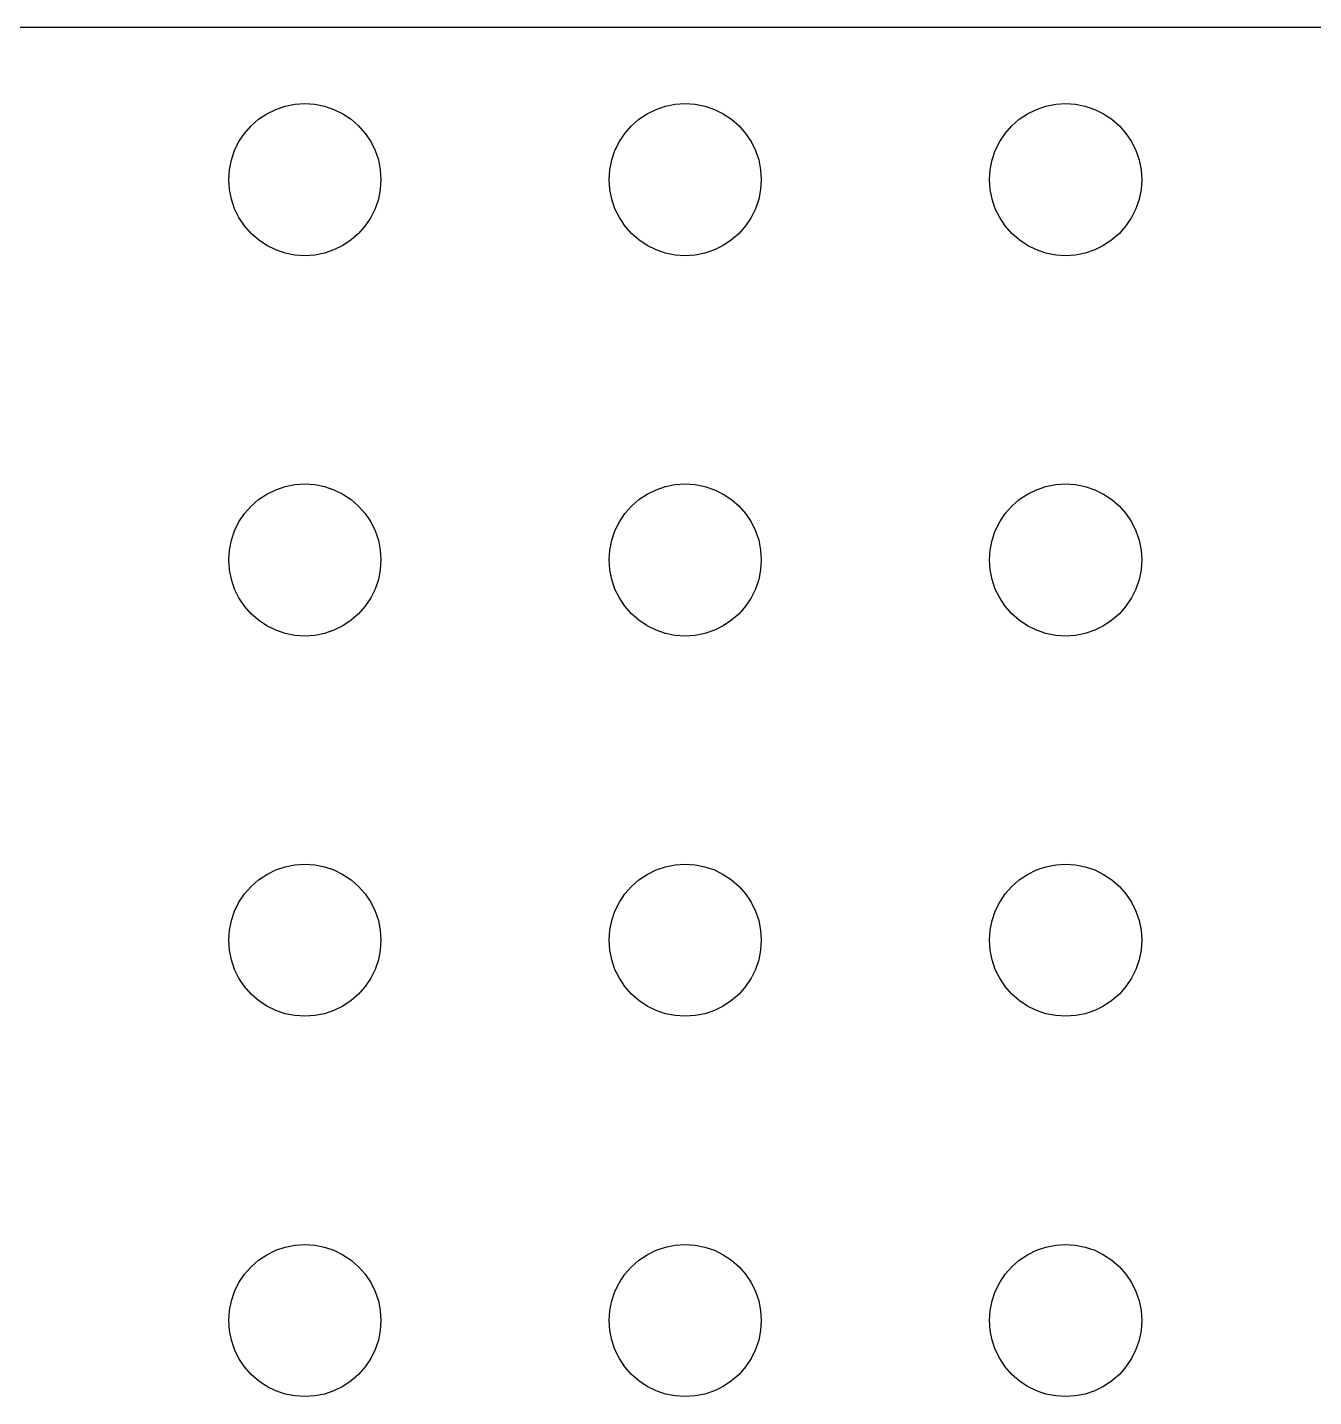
# Model space of a CAD drawing. Header units: metres. Extents: x -111 to 111, y -111 to 111.
# Drawn here: x -55.9 to -5.2, y 57 to 111 of the extents above; entities that cross this region are included whole.
import ezdxf

# ---------------------------------------------------------------- set-up
doc = ezdxf.new("R2010")
doc.units = ezdxf.units.M

msp = doc.modelspace()

# ---------------------------------------------------------------- linework, layer by layer
for p, q in [((106.005, 111.005), (-106.005, 111.005)), ((-46.8263, 107.38), (-46.5, 107.598)), ((-46.5, 107.598), (-46.148, 107.772)), ((-46.148, 107.772), (-45.7765, 107.898)), ((-45.7765, 107.898), (-45.3916, 107.974)), ((-45.3916, 107.974), (-45, 108)), ((-45, 108), (-44.6084, 107.974)), ((-44.6084, 107.974), (-44.2235, 107.898)), ((-44.2235, 107.898), (-43.8519, 107.772)), ((-43.8519, 107.772), (-43.5, 107.598)), ((-43.5, 107.598), (-43.1737, 107.38)), ((-31.8263, 107.38), (-31.5, 107.598)), ((-31.5, 107.598), (-31.148, 107.772)), ((-31.148, 107.772), (-30.7764, 107.898)), ((-30.7764, 107.898), (-30.3916, 107.974)), ((-30.3916, 107.974), (-30, 108)), ((-30, 108), (-29.6084, 107.974)), ((-29.6084, 107.974), (-29.2235, 107.898)), ((-29.2235, 107.898), (-28.8519, 107.772)), ((-28.8519, 107.772), (-28.5, 107.598)), ((-28.5, 107.598), (-28.1737, 107.38)), ((-16.8263, 107.38), (-16.5, 107.598)), ((-16.5, 107.598), (-16.148, 107.772)), ((-16.148, 107.772), (-15.7764, 107.898)), ((-15.7764, 107.898), (-15.3916, 107.974)), ((-15.3916, 107.974), (-15, 108)), ((-15, 108), (-14.6084, 107.974)), ((-14.6084, 107.974), (-14.2235, 107.898)), ((-14.2235, 107.898), (-13.8519, 107.772)), ((-13.8519, 107.772), (-13.5, 107.598)), ((-13.5, 107.598), (-13.1737, 107.38)), ((-47.3801, 106.826), (-47.1213, 107.121)), ((-47.1213, 107.121), (-46.8263, 107.38)), ((-43.1737, 107.38), (-42.8787, 107.121)), ((-42.8787, 107.121), (-42.6199, 106.826)), ((-32.3801, 106.826), (-32.1213, 107.121)), ((-32.1213, 107.121), (-31.8263, 107.38)), ((-28.1737, 107.38), (-27.8787, 107.121)), ((-27.8787, 107.121), (-27.6199, 106.826)), ((-17.3801, 106.826), (-17.1213, 107.121)), ((-17.1213, 107.121), (-16.8263, 107.38)), ((-13.1737, 107.38), (-12.8787, 107.121)), ((-12.8787, 107.121), (-12.6199, 106.826)), ((-47.7716, 106.148), (-47.5981, 106.5)), ((-47.5981, 106.5), (-47.3801, 106.826)), ((-42.6199, 106.826), (-42.4019, 106.5)), ((-42.4019, 106.5), (-42.2284, 106.148)), ((-32.7716, 106.148), (-32.5981, 106.5)), ((-32.5981, 106.5), (-32.3801, 106.826)), ((-27.6199, 106.826), (-27.4019, 106.5)), ((-27.4019, 106.5), (-27.2283, 106.148)), ((-17.7716, 106.148), (-17.5981, 106.5)), ((-17.5981, 106.5), (-17.3801, 106.826)), ((-12.6199, 106.826), (-12.4019, 106.5)), ((-12.4019, 106.5), (-12.2283, 106.148)), ((-47.8978, 105.776), (-47.7716, 106.148)), ((-42.2284, 106.148), (-42.1022, 105.776)), ((-32.8978, 105.776), (-32.7716, 106.148)), ((-27.2283, 106.148), (-27.1022, 105.776)), ((-17.8978, 105.776), (-17.7716, 106.148)), ((-12.2283, 106.148), (-12.1022, 105.776)), ((-48, 105), (-47.9743, 105.392)), ((-47.9743, 105.392), (-47.8978, 105.776)), ((-42.1022, 105.776), (-42.0257, 105.392)), ((-42.0257, 105.392), (-42, 105)), ((-33, 105), (-32.9743, 105.392)), ((-32.9743, 105.392), (-32.8978, 105.776)), ((-27.1022, 105.776), (-27.0257, 105.392)), ((-27.0257, 105.392), (-27, 105)), ((-18, 105), (-17.9743, 105.392)), ((-17.9743, 105.392), (-17.8978, 105.776)), ((-12.1022, 105.776), (-12.0257, 105.392)), ((-12.0257, 105.392), (-12, 105)), ((-47.9743, 104.608), (-48, 105)), ((-42, 105), (-42.0257, 104.608)), ((-32.9743, 104.608), (-33, 105)), ((-27, 105), (-27.0257, 104.608)), ((-17.9743, 104.608), (-18, 105)), ((-12, 105), (-12.0257, 104.608)), ((-47.8978, 104.224), (-47.9743, 104.608)), ((-42.0257, 104.608), (-42.1022, 104.224)), ((-32.8978, 104.224), (-32.9743, 104.608)), ((-27.0257, 104.608), (-27.1022, 104.224)), ((-17.8978, 104.224), (-17.9743, 104.608)), ((-12.0257, 104.608), (-12.1022, 104.224)), ((-47.7716, 103.852), (-47.8978, 104.224)), ((-47.5981, 103.5), (-47.7716, 103.852)), ((-42.2284, 103.852), (-42.4019, 103.5)), ((-42.1022, 104.224), (-42.2284, 103.852)), ((-32.7716, 103.852), (-32.8978, 104.224)), ((-32.5981, 103.5), (-32.7716, 103.852)), ((-27.2283, 103.852), (-27.4019, 103.5)), ((-27.1022, 104.224), (-27.2283, 103.852)), ((-17.7716, 103.852), (-17.8978, 104.224)), ((-17.5981, 103.5), (-17.7716, 103.852)), ((-12.2283, 103.852), (-12.4019, 103.5)), ((-12.1022, 104.224), (-12.2283, 103.852)), ((-47.3801, 103.174), (-47.5981, 103.5)), ((-47.1213, 102.879), (-47.3801, 103.174)), ((-42.6199, 103.174), (-42.8787, 102.879)), ((-42.4019, 103.5), (-42.6199, 103.174)), ((-32.3801, 103.174), (-32.5981, 103.5)), ((-32.1213, 102.879), (-32.3801, 103.174)), ((-27.6199, 103.174), (-27.8787, 102.879)), ((-27.4019, 103.5), (-27.6199, 103.174)), ((-17.3801, 103.174), (-17.5981, 103.5)), ((-17.1213, 102.879), (-17.3801, 103.174)), ((-12.6199, 103.174), (-12.8787, 102.879)), ((-12.4019, 103.5), (-12.6199, 103.174)), ((-46.8263, 102.62), (-47.1213, 102.879)), ((-46.5, 102.402), (-46.8263, 102.62)), ((-43.1737, 102.62), (-43.5, 102.402)), ((-42.8787, 102.879), (-43.1737, 102.62)), ((-31.8263, 102.62), (-32.1213, 102.879)), ((-31.5, 102.402), (-31.8263, 102.62)), ((-28.1737, 102.62), (-28.5, 102.402)), ((-27.8787, 102.879), (-28.1737, 102.62)), ((-16.8263, 102.62), (-17.1213, 102.879)), ((-16.5, 102.402), (-16.8263, 102.62)), ((-13.1737, 102.62), (-13.5, 102.402)), ((-12.8787, 102.879), (-13.1737, 102.62)), ((-46.148, 102.228), (-46.5, 102.402)), ((-45.7765, 102.102), (-46.148, 102.228)), ((-45.3916, 102.026), (-45.7765, 102.102)), ((-44.2235, 102.102), (-44.6084, 102.026)), ((-43.8519, 102.228), (-44.2235, 102.102)), ((-43.5, 102.402), (-43.8519, 102.228)), ((-31.148, 102.228), (-31.5, 102.402)), ((-30.7764, 102.102), (-31.148, 102.228)), ((-30.3916, 102.026), (-30.7764, 102.102)), ((-29.2235, 102.102), (-29.6084, 102.026)), ((-28.8519, 102.228), (-29.2235, 102.102)), ((-28.5, 102.402), (-28.8519, 102.228)), ((-16.148, 102.228), (-16.5, 102.402)), ((-15.7764, 102.102), (-16.148, 102.228)), ((-15.3916, 102.026), (-15.7764, 102.102)), ((-14.2235, 102.102), (-14.6084, 102.026)), ((-13.8519, 102.228), (-14.2235, 102.102)), ((-13.5, 102.402), (-13.8519, 102.228)), ((-45, 102), (-45.3916, 102.026)), ((-44.6084, 102.026), (-45, 102)), ((-30, 102), (-30.3916, 102.026)), ((-29.6084, 102.026), (-30, 102)), ((-15, 102), (-15.3916, 102.026)), ((-14.6084, 102.026), (-15, 102)), ((-46.148, 92.7716), (-45.7765, 92.8978)), ((-45.7765, 92.8978), (-45.3916, 92.9743)), ((-45.3916, 92.9743), (-45, 93)), ((-45, 93), (-44.6084, 92.9743)), ((-44.6084, 92.9743), (-44.2235, 92.8978)), ((-44.2235, 92.8978), (-43.8519, 92.7716)), ((-31.148, 92.7716), (-30.7764, 92.8978)), ((-30.7764, 92.8978), (-30.3916, 92.9743)), ((-30.3916, 92.9743), (-30, 93)), ((-30, 93), (-29.6084, 92.9743)), ((-29.6084, 92.9743), (-29.2235, 92.8978)), ((-29.2235, 92.8978), (-28.8519, 92.7716)), ((-16.148, 92.7716), (-15.7764, 92.8978)), ((-15.7764, 92.8978), (-15.3916, 92.9743)), ((-15.3916, 92.9743), (-15, 93)), ((-15, 93), (-14.6084, 92.9743)), ((-14.6084, 92.9743), (-14.2235, 92.8978)), ((-14.2235, 92.8978), (-13.8519, 92.7716)), ((-47.1213, 92.1213), (-46.8263, 92.3801)), ((-46.8263, 92.3801), (-46.5, 92.5981)), ((-46.5, 92.5981), (-46.148, 92.7716)), ((-43.8519, 92.7716), (-43.5, 92.5981)), ((-43.5, 92.5981), (-43.1737, 92.3801)), ((-43.1737, 92.3801), (-42.8787, 92.1213)), ((-32.1213, 92.1213), (-31.8263, 92.3801)), ((-31.8263, 92.3801), (-31.5, 92.5981)), ((-31.5, 92.5981), (-31.148, 92.7716)), ((-28.8519, 92.7716), (-28.5, 92.5981)), ((-28.5, 92.5981), (-28.1737, 92.3801)), ((-28.1737, 92.3801), (-27.8787, 92.1213)), ((-17.1213, 92.1213), (-16.8263, 92.3801)), ((-16.8263, 92.3801), (-16.5, 92.5981)), ((-16.5, 92.5981), (-16.148, 92.7716)), ((-13.8519, 92.7716), (-13.5, 92.5981)), ((-13.5, 92.5981), (-13.1737, 92.3801)), ((-13.1737, 92.3801), (-12.8787, 92.1213)), ((-47.5981, 91.5), (-47.3801, 91.8263)), ((-47.3801, 91.8263), (-47.1213, 92.1213)), ((-42.8787, 92.1213), (-42.6199, 91.8263)), ((-42.6199, 91.8263), (-42.4019, 91.5)), ((-32.5981, 91.5), (-32.3801, 91.8263)), ((-32.3801, 91.8263), (-32.1213, 92.1213)), ((-27.8787, 92.1213), (-27.6199, 91.8263)), ((-27.6199, 91.8263), (-27.4019, 91.5)), ((-17.5981, 91.5), (-17.3801, 91.8263)), ((-17.3801, 91.8263), (-17.1213, 92.1213)), ((-12.8787, 92.1213), (-12.6199, 91.8263)), ((-12.6199, 91.8263), (-12.4019, 91.5)), ((-47.7716, 91.148), (-47.5981, 91.5)), ((-42.4019, 91.5), (-42.2284, 91.148)), ((-32.7716, 91.148), (-32.5981, 91.5)), ((-27.4019, 91.5), (-27.2283, 91.148)), ((-17.7716, 91.148), (-17.5981, 91.5)), ((-12.4019, 91.5), (-12.2283, 91.148)), ((-47.9743, 90.3916), (-47.8978, 90.7765)), ((-47.8978, 90.7765), (-47.7716, 91.148)), ((-42.2284, 91.148), (-42.1022, 90.7765)), ((-42.1022, 90.7765), (-42.0257, 90.3916)), ((-32.9743, 90.3916), (-32.8978, 90.7765)), ((-32.8978, 90.7765), (-32.7716, 91.148)), ((-27.2283, 91.148), (-27.1022, 90.7765)), ((-27.1022, 90.7765), (-27.0257, 90.3916)), ((-17.9743, 90.3916), (-17.8978, 90.7765)), ((-17.8978, 90.7765), (-17.7716, 91.148)), ((-12.2283, 91.148), (-12.1022, 90.7765)), ((-12.1022, 90.7765), (-12.0257, 90.3916)), ((-48, 90), (-47.9743, 90.3916)), ((-42.0257, 90.3916), (-42, 90)), ((-33, 90), (-32.9743, 90.3916)), ((-27.0257, 90.3916), (-27, 90)), ((-18, 90), (-17.9743, 90.3916)), ((-12.0257, 90.3916), (-12, 90)), ((-47.9743, 89.6084), (-48, 90)), ((-42, 90), (-42.0257, 89.6084)), ((-32.9743, 89.6084), (-33, 90)), ((-27, 90), (-27.0257, 89.6084)), ((-17.9743, 89.6084), (-18, 90)), ((-12, 90), (-12.0257, 89.6084)), ((-47.8978, 89.2235), (-47.9743, 89.6084)), ((-47.7716, 88.8519), (-47.8978, 89.2235)), ((-42.1022, 89.2235), (-42.2284, 88.8519)), ((-42.0257, 89.6084), (-42.1022, 89.2235)), ((-32.8978, 89.2235), (-32.9743, 89.6084)), ((-32.7716, 88.8519), (-32.8978, 89.2235)), ((-27.1022, 89.2235), (-27.2283, 88.8519)), ((-27.0257, 89.6084), (-27.1022, 89.2235)), ((-17.8978, 89.2235), (-17.9743, 89.6084)), ((-17.7716, 88.8519), (-17.8978, 89.2235)), ((-12.1022, 89.2235), (-12.2283, 88.8519)), ((-12.0257, 89.6084), (-12.1022, 89.2235)), ((-47.5981, 88.5), (-47.7716, 88.8519)), ((-42.2284, 88.8519), (-42.4019, 88.5)), ((-32.5981, 88.5), (-32.7716, 88.8519)), ((-27.2283, 88.8519), (-27.4019, 88.5)), ((-17.5981, 88.5), (-17.7716, 88.8519)), ((-12.2283, 88.8519), (-12.4019, 88.5)), ((-47.3801, 88.1737), (-47.5981, 88.5)), ((-47.1213, 87.8787), (-47.3801, 88.1737)), ((-42.6199, 88.1737), (-42.8787, 87.8787)), ((-42.4019, 88.5), (-42.6199, 88.1737)), ((-32.3801, 88.1737), (-32.5981, 88.5)), ((-32.1213, 87.8787), (-32.3801, 88.1737)), ((-27.6199, 88.1737), (-27.8787, 87.8787)), ((-27.4019, 88.5), (-27.6199, 88.1737)), ((-17.3801, 88.1737), (-17.5981, 88.5)), ((-17.1213, 87.8787), (-17.3801, 88.1737)), ((-12.6199, 88.1737), (-12.8787, 87.8787)), ((-12.4019, 88.5), (-12.6199, 88.1737)), ((-46.8263, 87.6199), (-47.1213, 87.8787)), ((-46.5, 87.4019), (-46.8263, 87.6199)), ((-43.1737, 87.6199), (-43.5, 87.4019)), ((-42.8787, 87.8787), (-43.1737, 87.6199)), ((-31.8263, 87.6199), (-32.1213, 87.8787)), ((-31.5, 87.4019), (-31.8263, 87.6199)), ((-28.1737, 87.6199), (-28.5, 87.4019)), ((-27.8787, 87.8787), (-28.1737, 87.6199)), ((-16.8263, 87.6199), (-17.1213, 87.8787)), ((-16.5, 87.4019), (-16.8263, 87.6199)), ((-13.1737, 87.6199), (-13.5, 87.4019)), ((-12.8787, 87.8787), (-13.1737, 87.6199)), ((-46.148, 87.2284), (-46.5, 87.4019)), ((-45.7765, 87.1022), (-46.148, 87.2284)), ((-45.3916, 87.0257), (-45.7765, 87.1022)), ((-45, 87), (-45.3916, 87.0257)), ((-44.6084, 87.0257), (-45, 87)), ((-44.2235, 87.1022), (-44.6084, 87.0257)), ((-43.8519, 87.2284), (-44.2235, 87.1022)), ((-43.5, 87.4019), (-43.8519, 87.2284)), ((-31.148, 87.2284), (-31.5, 87.4019)), ((-30.7764, 87.1022), (-31.148, 87.2284)), ((-30.3916, 87.0257), (-30.7764, 87.1022)), ((-30, 87), (-30.3916, 87.0257)), ((-29.6084, 87.0257), (-30, 87)), ((-29.2235, 87.1022), (-29.6084, 87.0257)), ((-28.8519, 87.2284), (-29.2235, 87.1022)), ((-28.5, 87.4019), (-28.8519, 87.2284)), ((-16.148, 87.2284), (-16.5, 87.4019)), ((-15.7764, 87.1022), (-16.148, 87.2284)), ((-15.3916, 87.0257), (-15.7764, 87.1022)), ((-15, 87), (-15.3916, 87.0257)), ((-14.6084, 87.0257), (-15, 87)), ((-14.2235, 87.1022), (-14.6084, 87.0257)), ((-13.8519, 87.2284), (-14.2235, 87.1022)), ((-13.5, 87.4019), (-13.8519, 87.2284)), ((-46.5, 77.5981), (-46.148, 77.7716)), ((-46.148, 77.7716), (-45.7765, 77.8978)), ((-45.7765, 77.8978), (-45.3916, 77.9743)), ((-45.3916, 77.9743), (-45, 78)), ((-45, 78), (-44.6084, 77.9743)), ((-44.6084, 77.9743), (-44.2235, 77.8978)), ((-44.2235, 77.8978), (-43.8519, 77.7716)), ((-43.8519, 77.7716), (-43.5, 77.5981)), ((-31.5, 77.5981), (-31.148, 77.7716)), ((-31.148, 77.7716), (-30.7764, 77.8978)), ((-30.7764, 77.8978), (-30.3916, 77.9743)), ((-30.3916, 77.9743), (-30, 78)), ((-30, 78), (-29.6084, 77.9743)), ((-29.6084, 77.9743), (-29.2235, 77.8978)), ((-29.2235, 77.8978), (-28.8519, 77.7716)), ((-28.8519, 77.7716), (-28.5, 77.5981)), ((-16.5, 77.5981), (-16.148, 77.7716)), ((-16.148, 77.7716), (-15.7764, 77.8978)), ((-15.7764, 77.8978), (-15.3916, 77.9743)), ((-15.3916, 77.9743), (-15, 78)), ((-15, 78), (-14.6084, 77.9743)), ((-14.6084, 77.9743), (-14.2235, 77.8978)), ((-14.2235, 77.8978), (-13.8519, 77.7716)), ((-13.8519, 77.7716), (-13.5, 77.5981)), ((-47.1213, 77.1213), (-46.8263, 77.3801)), ((-46.8263, 77.3801), (-46.5, 77.5981)), ((-43.5, 77.5981), (-43.1737, 77.3801)), ((-43.1737, 77.3801), (-42.8787, 77.1213)), ((-32.1213, 77.1213), (-31.8263, 77.3801)), ((-31.8263, 77.3801), (-31.5, 77.5981)), ((-28.5, 77.5981), (-28.1737, 77.3801)), ((-28.1737, 77.3801), (-27.8787, 77.1213)), ((-17.1213, 77.1213), (-16.8263, 77.3801)), ((-16.8263, 77.3801), (-16.5, 77.5981)), ((-13.5, 77.5981), (-13.1737, 77.3801)), ((-13.1737, 77.3801), (-12.8787, 77.1213)), ((-47.5981, 76.5), (-47.3801, 76.8263)), ((-47.3801, 76.8263), (-47.1213, 77.1213)), ((-42.8787, 77.1213), (-42.6199, 76.8263)), ((-42.6199, 76.8263), (-42.4019, 76.5)), ((-32.5981, 76.5), (-32.3801, 76.8263)), ((-32.3801, 76.8263), (-32.1213, 77.1213)), ((-27.8787, 77.1213), (-27.6199, 76.8263)), ((-27.6199, 76.8263), (-27.4019, 76.5)), ((-17.5981, 76.5), (-17.3801, 76.8263)), ((-17.3801, 76.8263), (-17.1213, 77.1213)), ((-12.8787, 77.1213), (-12.6199, 76.8263)), ((-12.6199, 76.8263), (-12.4019, 76.5)), ((-47.8978, 75.7765), (-47.7716, 76.148)), ((-47.7716, 76.148), (-47.5981, 76.5)), ((-42.4019, 76.5), (-42.2284, 76.148)), ((-42.2284, 76.148), (-42.1022, 75.7765)), ((-32.8978, 75.7765), (-32.7716, 76.148)), ((-32.7716, 76.148), (-32.5981, 76.5)), ((-27.4019, 76.5), (-27.2283, 76.148)), ((-27.2283, 76.148), (-27.1022, 75.7765)), ((-17.8978, 75.7765), (-17.7716, 76.148)), ((-17.7716, 76.148), (-17.5981, 76.5)), ((-12.4019, 76.5), (-12.2283, 76.148)), ((-12.2283, 76.148), (-12.1022, 75.7765)), ((-47.9743, 75.3916), (-47.8978, 75.7765)), ((-42.1022, 75.7765), (-42.0257, 75.3916)), ((-32.9743, 75.3916), (-32.8978, 75.7765)), ((-27.1022, 75.7765), (-27.0257, 75.3916)), ((-17.9743, 75.3916), (-17.8978, 75.7765)), ((-12.1022, 75.7765), (-12.0257, 75.3916)), ((-48, 75), (-47.9743, 75.3916)), ((-42.0257, 75.3916), (-42, 75)), ((-33, 75), (-32.9743, 75.3916)), ((-27.0257, 75.3916), (-27, 75)), ((-18, 75), (-17.9743, 75.3916)), ((-12.0257, 75.3916), (-12, 75)), ((-47.9743, 74.6084), (-48, 75)), ((-47.8978, 74.2235), (-47.9743, 74.6084)), ((-42.0257, 74.6084), (-42.1022, 74.2235)), ((-42, 75), (-42.0257, 74.6084)), ((-32.9743, 74.6084), (-33, 75)), ((-32.8978, 74.2235), (-32.9743, 74.6084)), ((-27.0257, 74.6084), (-27.1022, 74.2235)), ((-27, 75), (-27.0257, 74.6084)), ((-17.9743, 74.6084), (-18, 75)), ((-17.8978, 74.2235), (-17.9743, 74.6084)), ((-12.0257, 74.6084), (-12.1022, 74.2235)), ((-12, 75), (-12.0257, 74.6084)), ((-47.7716, 73.8519), (-47.8978, 74.2235)), ((-42.1022, 74.2235), (-42.2284, 73.8519)), ((-32.7716, 73.8519), (-32.8978, 74.2235)), ((-27.1022, 74.2235), (-27.2283, 73.8519)), ((-17.7716, 73.8519), (-17.8978, 74.2235)), ((-12.1022, 74.2235), (-12.2283, 73.8519)), ((-47.5981, 73.5), (-47.7716, 73.8519)), ((-47.3801, 73.1737), (-47.5981, 73.5)), ((-42.4019, 73.5), (-42.6199, 73.1737)), ((-42.2284, 73.8519), (-42.4019, 73.5)), ((-32.5981, 73.5), (-32.7716, 73.8519)), ((-32.3801, 73.1737), (-32.5981, 73.5)), ((-27.4019, 73.5), (-27.6199, 73.1737)), ((-27.2283, 73.8519), (-27.4019, 73.5)), ((-17.5981, 73.5), (-17.7716, 73.8519)), ((-17.3801, 73.1737), (-17.5981, 73.5)), ((-12.4019, 73.5), (-12.6199, 73.1737)), ((-12.2283, 73.8519), (-12.4019, 73.5)), ((-47.1213, 72.8787), (-47.3801, 73.1737)), ((-42.6199, 73.1737), (-42.8787, 72.8787)), ((-32.1213, 72.8787), (-32.3801, 73.1737)), ((-27.6199, 73.1737), (-27.8787, 72.8787)), ((-17.1213, 72.8787), (-17.3801, 73.1737)), ((-12.6199, 73.1737), (-12.8787, 72.8787)), ((-46.8263, 72.6199), (-47.1213, 72.8787)), ((-46.5, 72.4019), (-46.8263, 72.6199)), ((-46.148, 72.2284), (-46.5, 72.4019)), ((-43.5, 72.4019), (-43.8519, 72.2284)), ((-43.1737, 72.6199), (-43.5, 72.4019)), ((-42.8787, 72.8787), (-43.1737, 72.6199)), ((-31.8263, 72.6199), (-32.1213, 72.8787)), ((-31.5, 72.4019), (-31.8263, 72.6199)), ((-31.148, 72.2284), (-31.5, 72.4019)), ((-28.5, 72.4019), (-28.8519, 72.2284)), ((-28.1737, 72.6199), (-28.5, 72.4019)), ((-27.8787, 72.8787), (-28.1737, 72.6199)), ((-16.8263, 72.6199), (-17.1213, 72.8787)), ((-16.5, 72.4019), (-16.8263, 72.6199)), ((-16.148, 72.2284), (-16.5, 72.4019)), ((-13.5, 72.4019), (-13.8519, 72.2284)), ((-13.1737, 72.6199), (-13.5, 72.4019)), ((-12.8787, 72.8787), (-13.1737, 72.6199)), ((-45.7765, 72.1022), (-46.148, 72.2284)), ((-45.3916, 72.0257), (-45.7765, 72.1022)), ((-45, 72), (-45.3916, 72.0257)), ((-44.6084, 72.0257), (-45, 72)), ((-44.2235, 72.1022), (-44.6084, 72.0257)), ((-43.8519, 72.2284), (-44.2235, 72.1022)), ((-30.7764, 72.1022), (-31.148, 72.2284)), ((-30.3916, 72.0257), (-30.7764, 72.1022)), ((-30, 72), (-30.3916, 72.0257)), ((-29.6084, 72.0257), (-30, 72)), ((-29.2235, 72.1022), (-29.6084, 72.0257)), ((-28.8519, 72.2284), (-29.2235, 72.1022)), ((-15.7764, 72.1022), (-16.148, 72.2284)), ((-15.3916, 72.0257), (-15.7764, 72.1022)), ((-15, 72), (-15.3916, 72.0257)), ((-14.6084, 72.0257), (-15, 72)), ((-14.2235, 72.1022), (-14.6084, 72.0257)), ((-13.8519, 72.2284), (-14.2235, 72.1022)), ((-46.5, 62.5981), (-46.148, 62.7716)), ((-46.148, 62.7716), (-45.7765, 62.8978)), ((-45.7765, 62.8978), (-45.3916, 62.9743)), ((-45.3916, 62.9743), (-45, 63)), ((-45, 63), (-44.6084, 62.9743)), ((-44.6084, 62.9743), (-44.2235, 62.8978)), ((-44.2235, 62.8978), (-43.8519, 62.7716)), ((-43.8519, 62.7716), (-43.5, 62.5981)), ((-31.5, 62.5981), (-31.148, 62.7716)), ((-31.148, 62.7716), (-30.7764, 62.8978)), ((-30.7764, 62.8978), (-30.3916, 62.9743)), ((-30.3916, 62.9743), (-30, 63)), ((-30, 63), (-29.6084, 62.9743)), ((-29.6084, 62.9743), (-29.2235, 62.8978)), ((-29.2235, 62.8978), (-28.8519, 62.7716)), ((-28.8519, 62.7716), (-28.5, 62.5981)), ((-16.5, 62.5981), (-16.148, 62.7716)), ((-16.148, 62.7716), (-15.7764, 62.8978)), ((-15.7764, 62.8978), (-15.3916, 62.9743)), ((-15.3916, 62.9743), (-15, 63)), ((-15, 63), (-14.6084, 62.9743)), ((-14.6084, 62.9743), (-14.2235, 62.8978)), ((-14.2235, 62.8978), (-13.8519, 62.7716)), ((-13.8519, 62.7716), (-13.5, 62.5981)), ((-47.3801, 61.8263), (-47.1213, 62.1213)), ((-47.1213, 62.1213), (-46.8263, 62.3801)), ((-46.8263, 62.3801), (-46.5, 62.5981)), ((-43.5, 62.5981), (-43.1737, 62.3801)), ((-43.1737, 62.3801), (-42.8787, 62.1213)), ((-42.8787, 62.1213), (-42.6199, 61.8263)), ((-32.3801, 61.8263), (-32.1213, 62.1213)), ((-32.1213, 62.1213), (-31.8263, 62.3801)), ((-31.8263, 62.3801), (-31.5, 62.5981)), ((-28.5, 62.5981), (-28.1737, 62.3801)), ((-28.1737, 62.3801), (-27.8787, 62.1213)), ((-27.8787, 62.1213), (-27.6199, 61.8263)), ((-17.3801, 61.8263), (-17.1213, 62.1213)), ((-17.1213, 62.1213), (-16.8263, 62.3801)), ((-16.8263, 62.3801), (-16.5, 62.5981)), ((-13.5, 62.5981), (-13.1737, 62.3801)), ((-13.1737, 62.3801), (-12.8787, 62.1213)), ((-12.8787, 62.1213), (-12.6199, 61.8263)), ((-47.5981, 61.5), (-47.3801, 61.8263)), ((-42.6199, 61.8263), (-42.4019, 61.5)), ((-32.5981, 61.5), (-32.3801, 61.8263)), ((-27.6199, 61.8263), (-27.4019, 61.5)), ((-17.5981, 61.5), (-17.3801, 61.8263)), ((-12.6199, 61.8263), (-12.4019, 61.5)), ((-47.8978, 60.7765), (-47.7716, 61.148)), ((-47.7716, 61.148), (-47.5981, 61.5)), ((-42.4019, 61.5), (-42.2284, 61.148)), ((-42.2284, 61.148), (-42.1022, 60.7765)), ((-32.8978, 60.7765), (-32.7716, 61.148)), ((-32.7716, 61.148), (-32.5981, 61.5)), ((-27.4019, 61.5), (-27.2283, 61.148)), ((-27.2283, 61.148), (-27.1022, 60.7765)), ((-17.8978, 60.7765), (-17.7716, 61.148)), ((-17.7716, 61.148), (-17.5981, 61.5)), ((-12.4019, 61.5), (-12.2283, 61.148)), ((-12.2283, 61.148), (-12.1022, 60.7765)), ((-47.9743, 60.3916), (-47.8978, 60.7765)), ((-42.1022, 60.7765), (-42.0257, 60.3916)), ((-32.9743, 60.3916), (-32.8978, 60.7765)), ((-27.1022, 60.7765), (-27.0257, 60.3916)), ((-17.9743, 60.3916), (-17.8978, 60.7765)), ((-12.1022, 60.7765), (-12.0257, 60.3916)), ((-48, 60), (-47.9743, 60.3916)), ((-47.9743, 59.6084), (-48, 60)), ((-42.0257, 60.3916), (-42, 60)), ((-42, 60), (-42.0257, 59.6084)), ((-33, 60), (-32.9743, 60.3916)), ((-32.9743, 59.6084), (-33, 60)), ((-27.0257, 60.3916), (-27, 60)), ((-27, 60), (-27.0257, 59.6084)), ((-18, 60), (-17.9743, 60.3916)), ((-17.9743, 59.6084), (-18, 60)), ((-12.0257, 60.3916), (-12, 60)), ((-12, 60), (-12.0257, 59.6084)), ((-47.8978, 59.2235), (-47.9743, 59.6084)), ((-42.0257, 59.6084), (-42.1022, 59.2235)), ((-32.8978, 59.2235), (-32.9743, 59.6084)), ((-27.0257, 59.6084), (-27.1022, 59.2235)), ((-17.8978, 59.2235), (-17.9743, 59.6084)), ((-12.0257, 59.6084), (-12.1022, 59.2235)), ((-47.7716, 58.8519), (-47.8978, 59.2235)), ((-42.1022, 59.2235), (-42.2284, 58.8519)), ((-32.7716, 58.8519), (-32.8978, 59.2235)), ((-27.1022, 59.2235), (-27.2283, 58.8519)), ((-17.7716, 58.8519), (-17.8978, 59.2235)), ((-12.1022, 59.2235), (-12.2283, 58.8519)), ((-47.5981, 58.5), (-47.7716, 58.8519)), ((-47.3801, 58.1737), (-47.5981, 58.5)), ((-42.4019, 58.5), (-42.6199, 58.1737)), ((-42.2284, 58.8519), (-42.4019, 58.5)), ((-32.5981, 58.5), (-32.7716, 58.8519)), ((-32.3801, 58.1737), (-32.5981, 58.5)), ((-27.4019, 58.5), (-27.6199, 58.1737)), ((-27.2283, 58.8519), (-27.4019, 58.5)), ((-17.5981, 58.5), (-17.7716, 58.8519)), ((-17.3801, 58.1737), (-17.5981, 58.5)), ((-12.4019, 58.5), (-12.6199, 58.1737)), ((-12.2283, 58.8519), (-12.4019, 58.5)), ((-47.1213, 57.8787), (-47.3801, 58.1737)), ((-46.8263, 57.6199), (-47.1213, 57.8787)), ((-42.8787, 57.8787), (-43.1737, 57.6199)), ((-42.6199, 58.1737), (-42.8787, 57.8787)), ((-32.1213, 57.8787), (-32.3801, 58.1737)), ((-31.8263, 57.6199), (-32.1213, 57.8787)), ((-27.8787, 57.8787), (-28.1737, 57.6199)), ((-27.6199, 58.1737), (-27.8787, 57.8787)), ((-17.1213, 57.8787), (-17.3801, 58.1737)), ((-16.8263, 57.6199), (-17.1213, 57.8787)), ((-12.8787, 57.8787), (-13.1737, 57.6199)), ((-12.6199, 58.1737), (-12.8787, 57.8787)), ((-46.5, 57.4019), (-46.8263, 57.6199)), ((-46.148, 57.2284), (-46.5, 57.4019)), ((-43.5, 57.4019), (-43.8519, 57.2284)), ((-43.1737, 57.6199), (-43.5, 57.4019)), ((-31.5, 57.4019), (-31.8263, 57.6199)), ((-31.148, 57.2284), (-31.5, 57.4019)), ((-28.5, 57.4019), (-28.8519, 57.2284)), ((-28.1737, 57.6199), (-28.5, 57.4019)), ((-16.5, 57.4019), (-16.8263, 57.6199)), ((-16.148, 57.2284), (-16.5, 57.4019)), ((-13.5, 57.4019), (-13.8519, 57.2284)), ((-13.1737, 57.6199), (-13.5, 57.4019)), ((-45.7765, 57.1022), (-46.148, 57.2284)), ((-45.3916, 57.0257), (-45.7765, 57.1022)), ((-45, 57), (-45.3916, 57.0257)), ((-44.6084, 57.0257), (-45, 57)), ((-44.2235, 57.1022), (-44.6084, 57.0257)), ((-43.8519, 57.2284), (-44.2235, 57.1022)), ((-30.7764, 57.1022), (-31.148, 57.2284)), ((-30.3916, 57.0257), (-30.7764, 57.1022)), ((-30, 57), (-30.3916, 57.0257)), ((-29.6084, 57.0257), (-30, 57)), ((-29.2235, 57.1022), (-29.6084, 57.0257)), ((-28.8519, 57.2284), (-29.2235, 57.1022)), ((-15.7764, 57.1022), (-16.148, 57.2284)), ((-15.3916, 57.0257), (-15.7764, 57.1022)), ((-15, 57), (-15.3916, 57.0257)), ((-14.6084, 57.0257), (-15, 57)), ((-14.2235, 57.1022), (-14.6084, 57.0257)), ((-13.8519, 57.2284), (-14.2235, 57.1022))]:
    msp.add_line(p, q)

doc.saveas('drawing.dxf')
